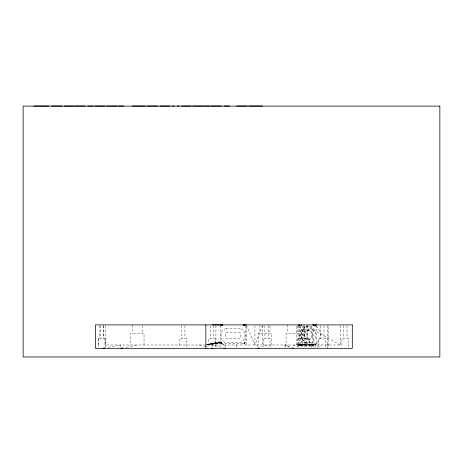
<?xml version="1.0" encoding="UTF-8"?>
<svg xmlns="http://www.w3.org/2000/svg" width="463" height="463" viewBox="0 0 463 463"><rect width="100%" height="100%" fill="white"/><g stroke="black" fill="none" stroke-linecap="round" stroke-linejoin="round"><path stroke-width="0.35" stroke-dasharray="2.31 1.74" d="M225.168 346.995L225.174 344.987L225.429 346.995M301.587 346.995L301.592 344.987M327.48 348.332L327.486 344.987M315.708 346.995L316.131 344.987L315.627 344.298L316.27 343.315L316.084 325.802L316.27 326.571M311.964 346.995L312.016 344.987L314.452 347.377M328.001 344.987L328.007 344.57L328.151 346.995M312.768 344.906L311.744 344.976L315.482 344.634L316.27 343.315M220.486 326.311A1.69 1.69 0 0 1 220.648 325.813L220.486 341.902L220.955 342.823L223.814 344.987L220.955 342.823L206.839 344.704L222.142 342.99L221.441 342.823L221.927 343.291L221.302 342.823L222.142 343.315L221.621 343.233M301.911 332.098C299.034 340.317 308.89 347.487 316.131 343.21C322.584 339.524 321.507 327.26 313.856 325.842M284.681 346.995L285.33 344.987L291.105 347.302M245.396 325.813L245.575 341.636C245.332 343.61 243.729 342.863 243.903 343.315C243.544 343.147 245.124 342.909 243.903 343.315M246.27 344.987L246.27 324.899L254.939 344.987L262.521 325.57M298.259 325.813L298.079 343.315C297.819 344.785 301.141 345.537 298.566 344.495C301.482 345.427 296.714 344.813 298.178 344.987M301.83 332.382C302.773 328.869 305.713 325.825 309.492 325.732M244.418 343.233L244.886 342.99A1.696 1.69 90 0 1 244.163 343.291L244.858 342.823L244.163 343.291L221.875 343.291L220.973 342.823L222.142 343.315M244.84 342.99L244.134 343.291M243.984 343.291L244.736 342.823L244.36 343.233M316.16 343.893L316.131 343.315M302.854 330.067C304.521 327.439 307.86 325.969 310.876 327.057A8.293 7.182 90 0 1 315.835 334.946A8.293 7.182 90 0 1 310.876 342.828C306.957 344.275 302.825 341.335 301.83 337.504M244.204 343.233L244.597 342.823L244.319 343.233M316.246 326.311L316.171 326.01M317.248 347.331L321.496 344.987M298.589 344.495C301.471 345.392 303.115 345.618 298.589 344.495L299.596 344.981L309.116 344.987M261.3 347.14L267.261 344.987L267.301 346.995M312.016 326.016C305.632 329.066 305.748 342.713 313.341 344.154M327.48 325.558L327.48 344.686L327.879 344.599L327.879 344.183L327.48 344.24M220.463 341.636L206.776 344.553L220.486 341.902M126.358 347.262L138.043 344.987M308.659 339.541C314.25 339.275 313.549 329.604 307.895 330.339C302.264 330.553 302.999 340.34 308.659 339.541C303.433 339.431 303.41 330.455 308.659 330.345M108.388 347.302L120.86 344.987L120.86 346.995M307.895 339.547C313.115 339.385 313.069 330.495 307.895 330.339M206.787 344.617L220.544 342.157M220.648 342.4L206.799 344.651L220.787 342.626M314.846 344.721L315.228 344.692M312.189 344.958L312.606 344.9L296.795 344.987L296.795 324.899M206.805 344.756L221.378 343.129C223.027 343.76 221.175 342.568 222.142 343.129M311.744 344.976L312.606 344.9M225.956 328.799L239.828 328.782M226.372 328.771C219.051 329.083 219.277 342.591 226.708 342.481L239.33 342.481C246.883 342.585 246.947 328.759 239.423 328.753M305.418 344.923L300.313 344.947L316.171 344.987L315.21 344.298L315.563 344.594M300.435 344.952L301.494 344.97L297.709 344.987M300.753 325.813A1.505 0.752 -90 0 0 300.649 326.571L300.649 343.315A1.505 0.752 -90 0 0 300.753 344.073L301.332 344.906L299.376 344.976M299.237 344.906L299.596 344.981L298.67 344.495L299.596 344.981L298.647 344.495L300.354 344.958M301.332 344.906L299.793 344.941M298.409 344.987L299.306 344.976M296.795 344.987L308.115 344.987M244.886 342.99L244.059 343.233M244.649 343.129L243.984 343.233M315.274 344.495L315.83 344.408M299.11 344.802L298.67 344.495L299.596 344.981M340.421 325.616L340.421 344.987L105.46 344.987L105.46 325.616M300.834 344.912L299.248 344.906L298.872 344.495L299.185 344.802M298.976 344.987L298.253 344.976M308.208 344.952L316.171 344.987M312.924 344.889L313.781 344.987L300.892 344.906L304.023 344.941M312.074 344.947L313.781 344.987M299.463 344.952L298.768 344.669M299.549 344.97L299.005 344.495L299.26 344.669M221.169 342.99L221.887 343.291M198.992 344.987L204.553 346.324M205.248 346.492L208.726 347.331M221.927 343.291L221.013 342.823L222.142 343.233L221.082 342.823L221.719 343.233M221.14 347.279L212.419 344.987L212.708 346.995M299.057 344.802L298.895 344.669M298.948 347.221L293.675 344.987L293.675 346.995M221.835 343.233L221.181 342.823L221.904 343.233M327.48 344.686L328.145 344.987L328.145 324.899M289.543 347.117L285.33 344.987L285.33 346.995M306.361 325.958L340.421 344.987M310.418 344.987L311.425 347.221M257.509 344.987L257.798 346.995M348.604 346.903L348.604 338.291L341.908 338.291L341.908 346.903M347.013 325.605L347.013 338.291M343.494 325.605L343.494 338.291M325.553 346.903L325.553 338.291L318.857 338.291L318.857 346.903M323.973 325.605L323.973 338.291M320.454 325.605L320.454 338.291M312.814 329.077L312.814 342.481M309.174 346.903L309.174 338.291L297.738 338.291L297.738 346.903M307.606 325.605L307.606 338.291M306.842 324.899L306.842 346.995M305.163 338.291L305.163 346.903M304.469 325.616L304.434 346.903M304.081 325.605L304.081 338.291M303.583 325.605L303.583 338.291M302.843 325.605L302.843 338.291M302.478 338.291L302.478 346.903M302.084 329.077L302.084 342.481M300.065 325.605L300.065 338.291M299.457 344.987L299.457 333.267L286.065 333.267L286.065 344.987M299.324 325.605L299.324 338.291M298.467 338.291L298.467 346.903M297.784 325.599L297.784 333.267M287.743 324.899L287.743 333.267M271.607 344.987L271.613 333.267L258.215 333.267L258.215 344.987M270.027 346.903L270.027 338.291L263.331 338.291L263.331 346.903M269.941 325.599L269.935 333.267M268.43 325.605L268.43 338.291M264.911 325.605L264.911 338.291M262.781 325.616L262.781 344.987M259.893 324.899L259.888 333.267M254.939 325.616L254.939 344.987M215.908 325.616L215.908 344.987M215.405 346.903L215.405 338.291L208.709 338.291L208.709 346.903M213.813 325.605L213.813 338.291M210.295 325.605L210.295 338.291M186.514 346.903L186.514 338.291L179.818 338.291L179.818 346.903M184.928 325.605L184.928 338.291M181.403 325.605L181.403 338.291M144.045 344.987L144.039 333.267L130.647 333.267L130.647 344.987M142.373 325.599L142.367 333.267M132.325 324.899L132.325 333.267M105.298 346.903L105.298 338.291L98.266 338.291L98.266 346.903M104.962 338.291L104.962 346.903M103.712 325.605L103.712 338.291M103.382 325.605L103.382 338.291M100.193 325.605L100.193 338.291M99.863 325.605L99.863 338.291M98.602 338.291L98.602 346.903M225.168 334.095L225.475 337.897A1.719 1.719 0 0 0 226.332 338.546L239.712 338.546A1.719 1.719 0 0 0 240.563 337.897L240.893 334.373L240.563 333.325A1.719 1.719 0 0 0 239.712 332.683L226.332 332.683A1.719 1.719 0 0 0 225.475 333.325L225.168 334.095M307.102 330.565L307.42 330.553L307.102 330.565M313.688 329.077L301.21 329.077L301.21 342.481L313.688 342.481L313.688 329.077M236.738 346.995L236.483 344.987L236.703 346.995"/><path stroke-width="0.69" d="M313.769 325.084L312.768 324.98L315.482 325.252L316.171 324.899L315.482 325.252M299.26 325.217L299.752 324.899L298.797 325.217M301.176 325.084L301.494 324.916L301.008 325.281M221.835 324.98C221.36 325.292 221.644 324.725 222.142 325.217L221.152 325.217L222.142 324.899L221.985 325.217L222.142 324.899L221.441 325.217L222.142 324.899L221.169 325.217L221.875 324.916L212.042 324.899M221.887 324.916L221.262 325.217L221.904 324.98M221.262 325.217L221.679 324.98M299.017 325.084L299.526 324.916M299.277 324.98L298.924 325.217L299.364 324.98M257.989 348.332L259.315 347.858M120.86 348.332L122.921 347.933M102.85 348.332L104.927 347.95M246.27 324.899C241.044 324.644 246.293 325.506 244.088 324.916L244.886 325.217L243.903 325.217M33.782 106.021L48.968 106.021M51.434 106.021L62.36 106.021M64.218 106.021L73.791 106.021M74.653 106.021L85.204 106.021M87.64 106.021L93.26 106.021M94.793 106.021L104.962 106.021M106.438 106.021L117.203 106.021M118.337 106.021L123.708 106.021M132.302 106.021L145.463 106.021M147.089 106.021L157.634 106.021M159.868 106.021L170.037 106.021M172.358 106.021L174.302 106.021M177.213 106.021L179.187 106.021M181.334 106.021L191.219 106.021M192.625 106.021L203.546 106.021M204.27 106.021L209.641 106.021M210.798 106.021L221.563 106.021M223.924 106.021L229.544 106.021M236.628 106.021L247.306 106.021M248.672 106.021L262.585 106.021M243.903 325.084L244.875 325.217M315.344 325.211L314.846 325.165M211.51 348.002L212.899 348.332M223.826 347.985L225.168 348.332M244.319 324.98L244.661 325.084C243.15 324.876 244.782 325.24 244.267 324.98M292.39 347.817L293.675 348.332M243.984 324.98L244.348 325.217L244.134 324.98M205.867 324.899L205.867 348.332M439.85 106.108L23.15 106.108L23.15 356.979L439.85 356.979L439.85 106.108M352.297 324.899L95.413 324.899L95.413 348.332L352.297 348.332L352.297 324.899"/></g></svg>
